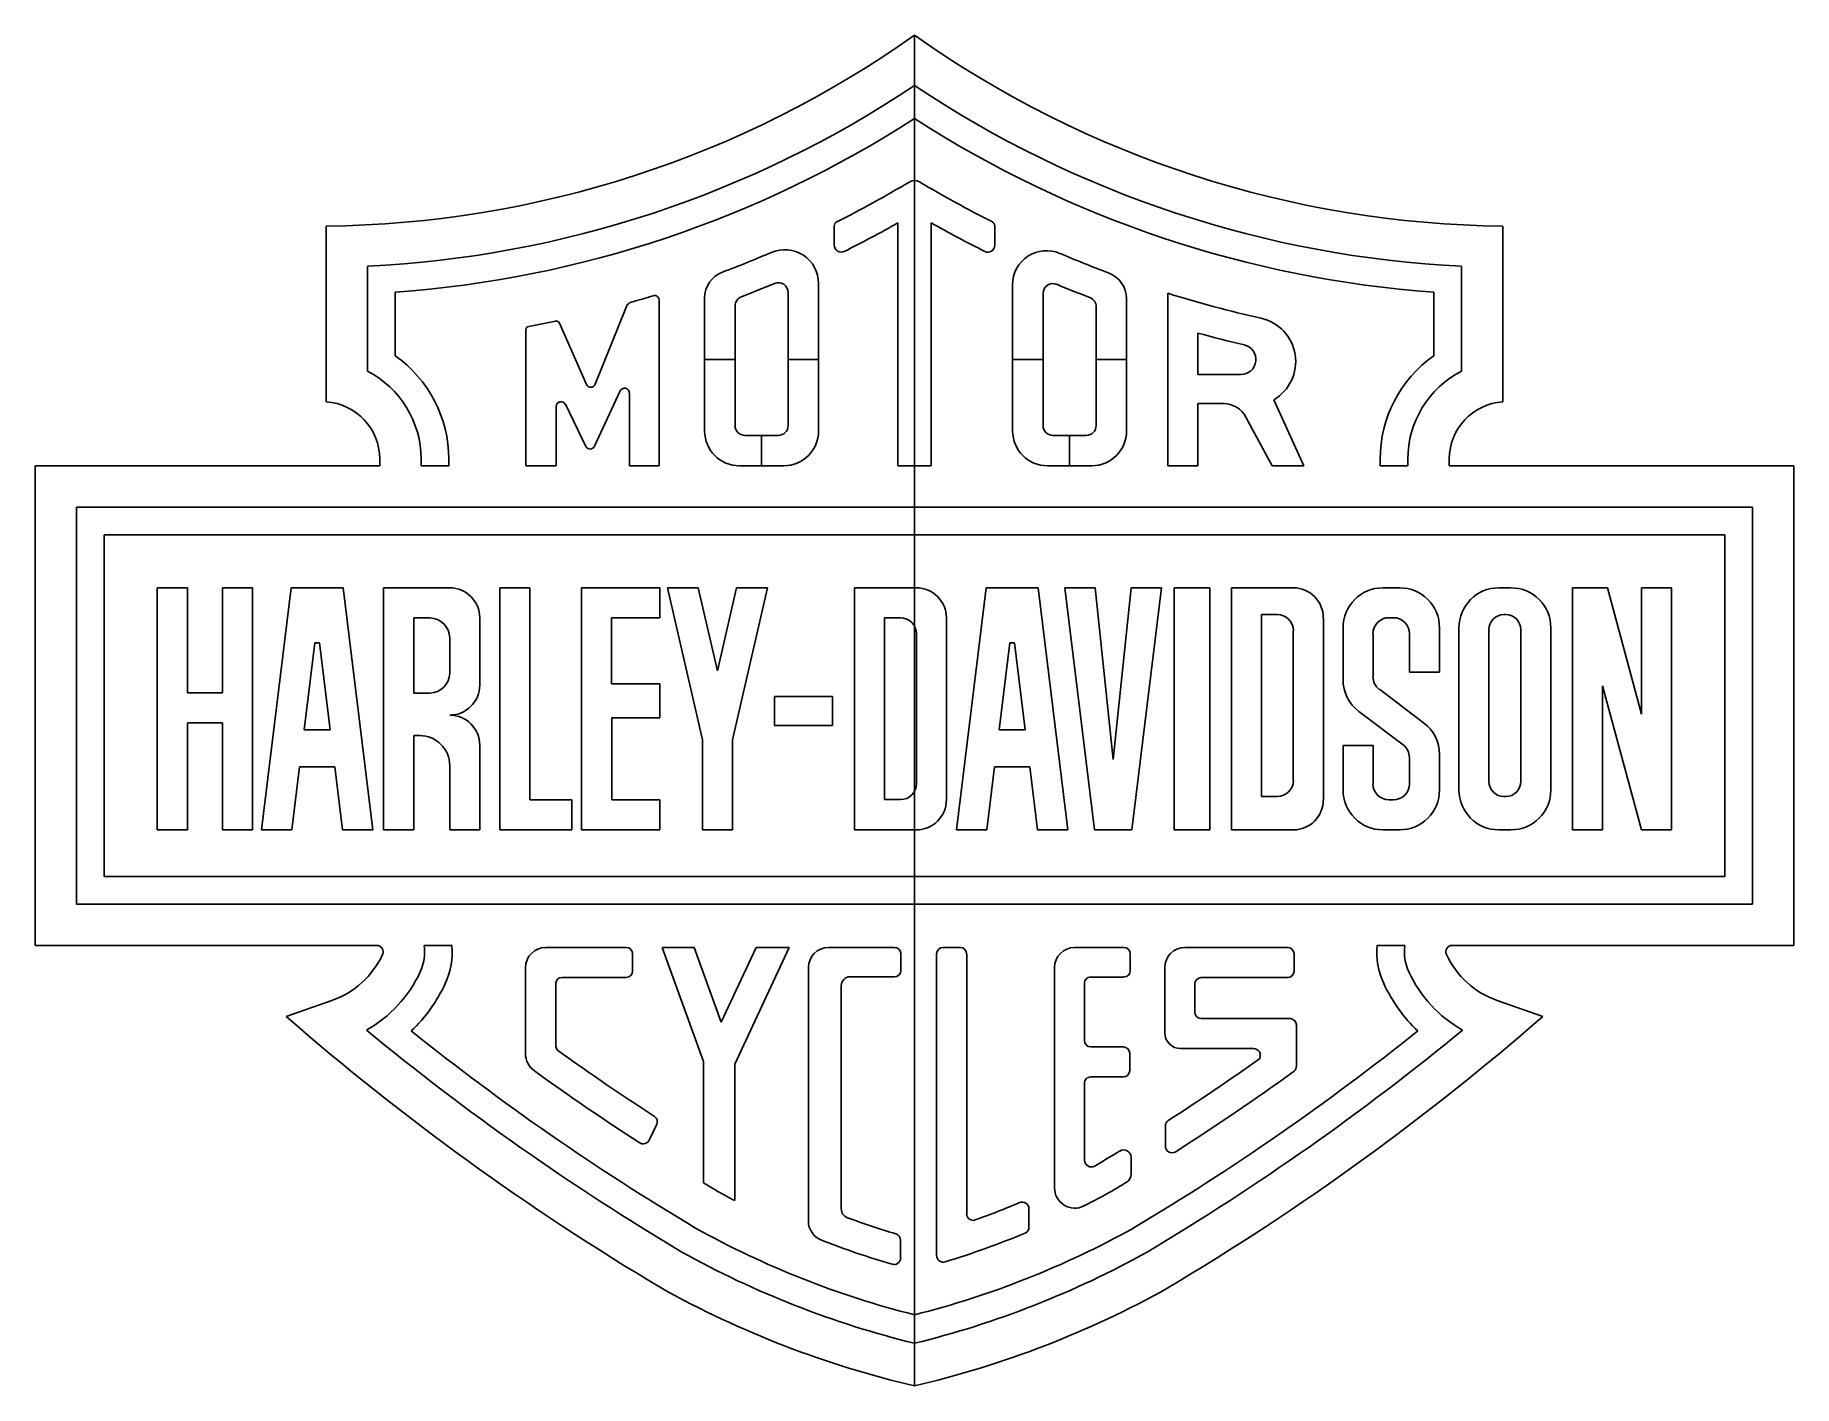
# Model space of a CAD drawing. Extents: x 4.09 to 6.64, y 3.28 to 5.23.
import ezdxf

# ---------------------------------------------------------------- set-up
doc = ezdxf.new("R2010")
doc.units = 0
doc.layers.get('0').update_dxf_attribs({"linetype": 'CONTINUOUS'})

msp = doc.modelspace()

# ---------------------------------------------------------------- linework, layer by layer
at = {"color": 7, "linetype": 'CONTINUOUS'}
for p, q in [((5.3621, 3.2757), (5.3621, 5.2317)), ((5.3621, 5.0078), (5.3621, 4.608)), ((4.51, 4.9552), (4.51, 4.7007)), ((5.2459, 4.9275), (5.2459, 4.9553)), ((5.3381, 4.608), (5.3381, 4.9598)), ((5.3861, 4.9598), (5.3861, 4.608)), ((5.4783, 4.9274), (5.4783, 4.9554)), ((6.2141, 4.9552), (6.2141, 4.7007)), ((4.57, 4.8969), (4.57, 4.7451)), ((6.1541, 4.7451), (6.1541, 4.8969)), ((5.2231, 4.8719), (5.2231, 4.6583)), ((5.5042, 4.8705), (5.5042, 4.6583)), ((4.61, 4.8593), (4.61, 4.7675)), ((4.9451, 4.8389), (4.8997, 4.7261)), ((4.9923, 4.608), (4.9923, 4.8481)), ((5.0582, 4.8511), (5.0582, 4.6583)), ((5.1022, 4.6663), (5.1022, 4.8395)), ((5.1791, 4.859), (5.1791, 4.6663)), ((5.5482, 4.8576), (5.5482, 4.6663)), ((5.6251, 4.6663), (5.6251, 4.8383)), ((5.6691, 4.8499), (5.6691, 4.6583)), ((5.7288, 4.8579), (5.7288, 4.608)), ((6.1141, 4.7675), (6.1141, 4.8593)), ((4.8481, 4.8146), (4.8869, 4.7259)), ((4.7992, 4.608), (4.7992, 4.8047)), ((5.7724, 4.8002), (5.7724, 4.7403)), ((5.1022, 4.762), (5.0582, 4.762)), ((5.1791, 4.762), (5.2231, 4.762)), ((5.5482, 4.762), (5.5042, 4.762)), ((5.6251, 4.762), (5.6691, 4.762)), ((5.8347, 4.7403), (5.7724, 4.7403)), ((4.9359, 4.7164), (4.8986, 4.6363)), ((4.9492, 4.608), (4.9492, 4.7135)), ((4.8433, 4.608), (4.8433, 4.694)), ((4.8565, 4.6971), (4.8861, 4.6362)), ((5.8094, 4.6981), (5.7724, 4.6981)), ((5.7724, 4.608), (5.7724, 4.6981)), ((5.8825, 4.7037), (5.9257, 4.608)), ((5.842, 4.6786), (5.8799, 4.608)), ((5.1165, 4.652), (5.1648, 4.652)), ((5.1407, 4.652), (5.1407, 4.608)), ((5.5625, 4.652), (5.6108, 4.652)), ((5.5866, 4.652), (5.5866, 4.608)), ((4.5878, 4.6178), (4.5878, 4.6079)), ((4.6478, 4.6178), (4.6478, 4.6079)), ((4.6878, 4.6178), (4.6878, 4.6079)), ((6.0363, 4.6079), (6.0363, 4.6178)), ((6.0763, 4.6079), (6.0763, 4.6178)), ((6.1363, 4.6178), (6.1363, 4.6079)), ((4.0888, 4.6079), (4.0888, 3.9134)), ((4.5878, 4.6079), (4.0888, 4.6079)), ((4.6478, 4.6079), (4.6878, 4.6079)), ((4.7992, 4.608), (4.8433, 4.608)), ((4.9492, 4.608), (4.9923, 4.608)), ((5.1085, 4.608), (5.1728, 4.608)), ((5.3381, 4.608), (5.3861, 4.608)), ((5.5545, 4.608), (5.6188, 4.608)), ((5.7288, 4.608), (5.7724, 4.608)), ((5.8799, 4.608), (5.9257, 4.608)), ((6.0363, 4.6079), (6.0763, 4.6079)), ((6.1363, 4.6079), (6.6353, 4.6079)), ((6.6353, 4.6079), (6.6353, 3.9134)), ((4.1488, 4.5479), (4.1488, 3.9734)), ((6.5753, 4.5479), (4.1488, 4.5479)), ((6.5753, 3.9734), (6.5753, 4.5479)), ((4.1888, 4.5079), (4.1888, 4.0134)), ((6.5353, 4.5079), (4.1888, 4.5079)), ((6.5353, 4.0134), (6.5353, 4.5079)), ((4.2657, 4.4313), (4.3092, 4.4313)), ((4.2657, 4.4313), (4.2657, 4.0808)), ((4.3092, 4.4313), (4.3092, 4.2794)), ((4.36, 4.4313), (4.4035, 4.4313)), ((4.36, 4.4313), (4.36, 4.2794)), ((4.4035, 4.4313), (4.4035, 4.0808)), ((4.4595, 4.4313), (4.4164, 4.0808)), ((4.4595, 4.4313), (4.5346, 4.4313)), ((4.5346, 4.4313), (4.5776, 4.0808)), ((4.5934, 4.4313), (4.6891, 4.4313)), ((4.5934, 4.0808), (4.5934, 4.4313)), ((4.7616, 4.4313), (4.8051, 4.4313)), ((4.7616, 4.0808), (4.7616, 4.4313)), ((4.8051, 4.1243), (4.8051, 4.4313)), ((4.88, 4.4313), (4.9932, 4.4313)), ((4.88, 4.4313), (4.88, 4.0808)), ((4.9932, 4.3878), (4.9932, 4.4313)), ((5.0042, 4.4313), (5.0489, 4.4313)), ((5.0549, 4.2114), (5.0042, 4.4313)), ((5.0767, 4.3109), (5.0489, 4.4313)), ((5.0767, 4.3109), (5.1044, 4.4313)), ((5.0984, 4.2114), (5.1491, 4.4313)), ((5.1044, 4.4313), (5.1491, 4.4313)), ((5.2753, 4.4313), (5.3648, 4.4313)), ((5.2753, 4.4313), (5.2753, 4.0808)), ((5.4659, 4.4313), (5.4229, 4.0808)), ((5.4659, 4.4313), (5.541, 4.4313)), ((5.541, 4.4313), (5.5841, 4.0808)), ((5.5796, 4.4313), (5.6235, 4.4313)), ((5.5796, 4.4313), (5.6227, 4.0808)), ((5.6496, 4.1825), (5.6235, 4.4313)), ((5.6496, 4.1825), (5.6758, 4.4313)), ((5.6758, 4.4313), (5.7197, 4.4313)), ((5.6766, 4.0808), (5.7197, 4.4313)), ((5.7382, 4.4313), (5.7897, 4.4313)), ((5.7382, 4.4313), (5.7382, 4.0808)), ((5.7897, 4.4313), (5.7897, 4.0808)), ((5.8209, 4.4313), (5.9105, 4.4313)), ((5.8209, 4.4313), (5.8209, 4.0808)), ((6.0405, 4.4313), (6.0644, 4.4313)), ((6.2082, 4.4313), (6.2256, 4.4313)), ((6.3149, 4.4313), (6.3654, 4.4313)), ((6.3149, 4.4313), (6.3149, 4.0808)), ((6.3654, 4.4313), (6.4147, 4.2482)), ((6.4147, 4.4313), (6.4582, 4.4313)), ((6.4147, 4.4313), (6.4147, 4.2482)), ((6.4582, 4.4313), (6.4582, 4.0808)), ((4.6369, 4.3878), (4.6602, 4.3878)), ((4.6369, 4.3878), (4.6369, 4.279)), ((4.7327, 4.2905), (4.7327, 4.3878)), ((4.9235, 4.3878), (4.9932, 4.3878)), ((4.9235, 4.3878), (4.9235, 4.2924)), ((5.3417, 4.3878), (5.3188, 4.3878)), ((5.3188, 4.3878), (5.3188, 4.1246)), ((5.4084, 4.3878), (5.4084, 4.1243)), ((5.8645, 4.3925), (5.8874, 4.3925)), ((5.8645, 4.3925), (5.8645, 4.1291)), ((5.9541, 4.3878), (5.9541, 4.1243)), ((6.0491, 4.388), (6.0555, 4.388)), ((6.2184, 4.3925), (6.2154, 4.3925)), ((4.6891, 4.3079), (4.6891, 4.3588)), ((5.3648, 4.3646), (5.3648, 4.1475)), ((5.9105, 4.3694), (5.9105, 4.1523)), ((5.9826, 4.2984), (5.9826, 4.3734)), ((6.026, 4.3028), (6.026, 4.3649)), ((6.0786, 4.3649), (6.0786, 4.3094)), ((6.1223, 4.3734), (6.1223, 4.3094)), ((6.1503, 4.3734), (6.1503, 4.1387)), ((6.1939, 4.371), (6.1939, 4.1506)), ((6.2399, 4.371), (6.2399, 4.1506)), ((6.2835, 4.3734), (6.2835, 4.1387)), ((4.4936, 4.3518), (4.4781, 4.2255)), ((4.4936, 4.3518), (4.5005, 4.3518)), ((4.5005, 4.3518), (4.516, 4.2255)), ((5.5, 4.3518), (5.4845, 4.2255)), ((5.5, 4.3518), (5.5069, 4.3518)), ((5.5069, 4.3518), (5.5224, 4.2255)), ((6.0786, 4.3094), (6.1223, 4.3094)), ((4.3092, 4.2794), (4.36, 4.2794)), ((4.6369, 4.279), (4.6602, 4.279)), ((4.9235, 4.2924), (4.9932, 4.2924)), ((4.9932, 4.2429), (4.9932, 4.2924)), ((6.0352, 4.2844), (6.0993, 4.236)), ((6.3585, 4.2895), (6.3585, 4.0808)), ((6.3585, 4.2895), (6.4147, 4.0808)), ((5.1595, 4.2738), (5.1595, 4.232)), ((5.1595, 4.2738), (5.2431, 4.2738)), ((5.2431, 4.2738), (5.2431, 4.232)), ((4.3092, 4.0808), (4.3092, 4.2358)), ((4.3092, 4.2358), (4.36, 4.2358)), ((4.36, 4.0808), (4.36, 4.2358)), ((4.9236, 4.1243), (4.9236, 4.2429)), ((4.9236, 4.2429), (4.9932, 4.2429)), ((5.1595, 4.232), (5.2431, 4.232)), ((6.0056, 4.2522), (6.0694, 4.204)), ((4.4781, 4.2255), (4.516, 4.2255)), ((4.6369, 4.0808), (4.6369, 4.2174)), ((4.6456, 4.2174), (4.6369, 4.2174)), ((4.7327, 4.0808), (4.7327, 4.2035)), ((5.0549, 4.2114), (5.0549, 4.0808)), ((5.0984, 4.2114), (5.0984, 4.0808)), ((5.4845, 4.2255), (5.5224, 4.2255)), ((5.9826, 4.1387), (5.9826, 4.203)), ((5.9826, 4.203), (6.026, 4.203)), ((6.026, 4.1475), (6.026, 4.203)), ((6.0786, 4.1475), (6.0786, 4.1855)), ((6.1223, 4.1387), (6.1223, 4.1898)), ((4.4603, 4.0808), (4.4715, 4.1719)), ((4.4715, 4.1719), (4.5226, 4.1719)), ((4.5226, 4.1719), (4.5337, 4.0808)), ((4.6891, 4.0808), (4.6891, 4.1738)), ((5.4668, 4.0808), (5.4779, 4.1719)), ((5.529, 4.1719), (5.4779, 4.1719)), ((5.529, 4.1719), (5.5402, 4.0808)), ((5.8645, 4.1291), (5.8874, 4.1291)), ((6.2184, 4.1291), (6.2154, 4.1291)), ((4.8051, 4.1243), (4.8661, 4.1243)), ((4.8661, 4.1243), (4.8661, 4.0808)), ((4.9236, 4.1243), (4.9932, 4.1243)), ((4.9932, 4.0808), (4.9932, 4.1243)), ((5.3188, 4.1246), (5.3419, 4.1246)), ((6.0491, 4.1243), (6.0555, 4.1243)), ((4.2657, 4.0808), (4.3092, 4.0808)), ((4.36, 4.0808), (4.4035, 4.0808)), ((4.4164, 4.0808), (4.4603, 4.0808)), ((4.5337, 4.0808), (4.5776, 4.0808)), ((4.5934, 4.0808), (4.6369, 4.0808)), ((4.6891, 4.0808), (4.7327, 4.0808)), ((4.7616, 4.0808), (4.8661, 4.0808)), ((4.88, 4.0808), (4.9932, 4.0808)), ((5.0549, 4.0808), (5.0984, 4.0808)), ((5.2753, 4.0808), (5.3648, 4.0808)), ((5.4229, 4.0808), (5.4668, 4.0808)), ((5.5402, 4.0808), (5.5841, 4.0808)), ((5.6227, 4.0808), (5.6766, 4.0808)), ((5.7382, 4.0808), (5.7897, 4.0808)), ((5.8209, 4.0808), (5.9105, 4.0808)), ((6.0405, 4.0808), (6.0644, 4.0808)), ((6.2082, 4.0808), (6.2256, 4.0808)), ((6.3149, 4.0808), (6.3585, 4.0808)), ((6.4147, 4.0808), (6.4582, 4.0808)), ((4.1888, 4.0134), (6.5353, 4.0134)), ((4.1488, 3.9734), (6.5753, 3.9734)), ((4.0888, 3.9134), (4.5836, 3.9134)), ((4.6924, 3.9134), (4.6521, 3.9134)), ((4.8278, 3.9104), (4.9446, 3.9104)), ((4.9538, 3.8763), (4.9538, 3.9012)), ((4.9966, 3.9104), (5.0429, 3.9104)), ((5.0566, 3.7455), (4.9966, 3.9104)), ((5.0823, 3.8024), (5.0429, 3.9104)), ((5.0823, 3.8024), (5.1326, 3.9104)), ((5.1018, 3.7413), (5.1807, 3.9104)), ((5.1326, 3.9104), (5.1807, 3.9104)), ((5.2374, 3.9104), (5.3331, 3.9104)), ((5.3423, 3.8772), (5.3423, 3.9022)), ((5.3941, 3.4643), (5.3941, 3.9012)), ((5.4034, 3.9104), (5.4283, 3.9104)), ((5.4376, 3.5246), (5.4376, 3.9012)), ((5.5938, 3.9104), (5.6652, 3.9104)), ((5.6744, 3.9012), (5.6744, 3.877)), ((5.7534, 3.9104), (5.9024, 3.9104)), ((5.9117, 3.8762), (5.9117, 3.9012)), ((6.072, 3.9134), (6.0318, 3.9134)), ((6.6353, 3.9134), (6.1405, 3.9134)), ((4.7989, 3.7568), (4.7989, 3.8815)), ((5.2084, 3.5146), (5.2084, 3.8815)), ((5.5648, 3.5624), (5.5648, 3.8815)), ((5.7244, 3.7872), (5.7244, 3.8815)), ((4.8425, 3.769), (4.8425, 3.8578)), ((4.8518, 3.867), (4.9446, 3.867)), ((5.256, 3.8552), (5.256, 3.532)), ((5.2688, 3.868), (5.3331, 3.868)), ((5.608, 3.8585), (5.6081, 3.7758)), ((5.6173, 3.8677), (5.6652, 3.8677)), ((5.768, 3.8168), (5.768, 3.8576)), ((5.7772, 3.8669), (5.9024, 3.8669)), ((4.5183, 3.8337), (4.4522, 3.8105)), ((6.2058, 3.8337), (6.272, 3.8105)), ((5.9058, 3.8075), (5.7772, 3.8075)), ((5.9151, 3.7983), (5.9151, 3.7393)), ((5.0566, 3.7455), (5.0566, 3.5695)), ((5.6173, 3.7666), (5.6645, 3.7666)), ((5.6737, 3.7323), (5.6737, 3.7573)), ((5.8527, 3.764), (5.7476, 3.764)), ((5.1018, 3.7413), (5.1018, 3.5439)), ((5.6174, 3.723), (5.6645, 3.723)), ((5.6081, 3.7138), (5.6082, 3.6026)), ((4.9784, 3.6322), (4.9888, 3.6544)), ((5.7254, 3.6229), (5.7254, 3.6525)), ((5.6757, 3.5821), (5.6757, 3.6065)), ((5.5278, 3.505), (5.5278, 3.532)), ((5.342, 3.4611), (5.3419, 3.4867))]:
    msp.add_line(p, q, dxfattribs=at)
for centre, radius, start, end in [((4.494, 6.4557), 1.5006, 270.6138, 305.3457), ((6.2302, 6.4557), 1.5006, 234.6543, 269.3862), ((4.494, 6.4557), 1.5606, 272.7941, 303.798), ((6.2302, 6.4557), 1.5606, 236.202, 267.2059), ((4.494, 6.4557), 1.6006, 274.1587, 302.8448), ((6.2302, 6.4557), 1.6006, 237.1552, 265.8413), ((4.494, 6.4557), 1.6746, 296.8233, 300.9454), ((5.3621, 5.0078), 0.0136, 59.0546, 120.9454), ((6.2302, 6.4557), 1.6746, 239.0546, 243.1861), ((5.2526, 4.9553), 0.0067, 116.8233, 180), ((4.494, 6.4557), 1.7176, 296.5009, 299.4358), ((6.2302, 6.4557), 1.7176, 240.5642, 243.502), ((5.4719, 4.9554), 0.00639, 0, 63.1861), ((4.494, 6.4557), 1.6746, 290.6358, 293.24), ((5.1741, 4.8719), 0.0491, 0, 113.24), ((5.2559, 4.9275), 0.00999, 180, 296.5009), ((5.4683, 4.9274), 0.00998, 243.502, 0), ((5.5532, 4.8705), 0.0491, 66.8746, 180), ((6.2302, 6.4557), 1.6746, 246.8746, 249.4774), ((5.0982, 4.8511), 0.04, 110.6358, 180), ((4.494, 6.4557), 1.7176, 291.0683, 292.7899), ((5.1648, 4.859), 0.0143, 0, 112.7899), ((5.5625, 4.8576), 0.0143, 67.3239, 180), ((6.2302, 6.4557), 1.7176, 247.3239, 249.0441), ((5.6291, 4.8499), 0.04, 0, 69.4774), ((4.9545, 4.8352), 0.0101, 105.8646, 158.0895), ((4.494, 6.4557), 1.6746, 285.8646, 287.009), ((4.9857, 4.8481), 0.00655, 0, 107.009), ((5.1165, 4.8395), 0.0143, 111.0683, 180), ((5.6108, 4.8383), 0.0143, 0, 69.0441), ((6.2302, 6.4557), 1.6746, 252.5793, 257.3651), ((4.494, 6.4557), 1.6746, 280.6548, 282.0005), ((4.8432, 4.8125), 0.00531, 23.6362, 102.0005), ((5.8498, 4.759), 0.0642, 300.6106, 77.3651), ((4.8046, 4.8047), 0.00535, 100.6548, 180), ((6.2302, 6.4557), 1.7176, 254.5413, 256.858), ((4.5047, 4.6178), 0.183, 0, 54.8871), ((5.8347, 4.762), 0.0217, 270, 76.858), ((6.2194, 4.6178), 0.183, 125.1129, 180), ((4.5047, 4.6178), 0.143, 0, 62.8452), ((6.2194, 4.6178), 0.143, 117.1548, 180), ((4.8933, 4.7287), 0.00694, 203.6362, 338.0895), ((4.9422, 4.7135), 0.00695, 0, 155.0279), ((4.5047, 4.6178), 0.083, 0, 86.3519), ((4.8502, 4.694), 0.00695, 25.9478, 180), ((5.8094, 4.6611), 0.037, 28.2168, 90), ((6.2194, 4.6178), 0.083, 93.6481, 180), ((5.1165, 4.6663), 0.0143, 180, 270), ((5.1648, 4.6663), 0.0143, 270, 0), ((5.5625, 4.6663), 0.0143, 180, 270), ((5.6108, 4.6663), 0.0143, 270, 0), ((4.8923, 4.6393), 0.00695, 205.9478, 335.0279), ((5.1085, 4.6583), 0.0503, 180, 270), ((5.1728, 4.6583), 0.0503, 270, 0), ((5.5545, 4.6583), 0.0503, 180, 270), ((5.6188, 4.6583), 0.0503, 270, 0), ((4.6891, 4.3878), 0.0435, 0, 90), ((5.3648, 4.3878), 0.0435, 0, 90), ((5.9105, 4.3878), 0.0435, 0, 90), ((6.0405, 4.3734), 0.0579, 90, 180), ((6.0644, 4.3734), 0.0579, 0, 90), ((6.2082, 4.3734), 0.0579, 90, 180), ((6.2256, 4.3734), 0.0579, 0, 90), ((4.6602, 4.3588), 0.0289, 0, 90), ((5.3417, 4.3646), 0.0232, 0, 90), ((5.8874, 4.3694), 0.0232, 0, 90), ((6.0491, 4.3649), 0.0232, 90, 180), ((6.0555, 4.3649), 0.0232, 0, 90), ((6.2154, 4.371), 0.0215, 90, 180), ((6.2184, 4.371), 0.0215, 360, 90), ((4.6602, 4.3079), 0.0289, 270, 0), ((4.6891, 4.2905), 0.0435, 270, 0), ((6.0405, 4.2984), 0.0579, 180, 232.9396), ((6.0491, 4.3028), 0.0232, 180, 232.9396), ((4.6891, 4.2035), 0.0435, 0, 90), ((6.0644, 4.1898), 0.0579, 0, 52.9396), ((4.6456, 4.1738), 0.0435, 0, 90), ((6.0555, 4.1855), 0.0232, 0, 52.9396), ((5.8874, 4.1523), 0.0232, 270, 0), ((5.3419, 4.1475), 0.0229, 270, 0), ((6.0405, 4.1387), 0.0579, 180, 270), ((6.0491, 4.1475), 0.0232, 180, 270), ((6.0555, 4.1475), 0.0232, 270, 0), ((6.0644, 4.1387), 0.0579, 270, 0), ((6.2082, 4.1387), 0.0579, 180, 270), ((6.2154, 4.1506), 0.0215, 180, 270), ((6.2184, 4.1506), 0.0215, 270, 0), ((6.2256, 4.1387), 0.0579, 270, 0), ((5.3648, 4.1243), 0.0435, 270, 0), ((5.9105, 4.1243), 0.0435, 270, 0), ((4.4762, 3.9541), 0.1276, 289.2948, 335.1454), ((4.5836, 3.9043), 0.00912, 335.1454, 90), ((4.5836, 3.9043), 0.0691, 335.1454, 7.5785), ((4.5836, 3.9043), 0.1091, 335.1454, 4.7919), ((4.8278, 3.8815), 0.0289, 90, 180), ((4.9446, 3.9012), 0.00926, 0, 90), ((5.2374, 3.8815), 0.0289, 90, 180), ((5.3331, 3.9012), 0.00926, 6.638, 90), ((5.4034, 3.9012), 0.00926, 90, 180), ((5.4283, 3.9012), 0.00926, 0, 90), ((5.5938, 3.8815), 0.0289, 90, 180), ((5.6652, 3.9012), 0.00926, 0, 90), ((5.7534, 3.8815), 0.0289, 90, 180), ((5.9024, 3.9012), 0.00926, 0, 90), ((6.1405, 3.9043), 0.1091, 175.2081, 204.8546), ((6.1405, 3.9043), 0.0691, 172.4215, 204.8546), ((6.1405, 3.9043), 0.00912, 90, 204.8546), ((6.248, 3.9541), 0.1276, 204.8546, 250.7052), ((4.4762, 3.9541), 0.1876, 299.452, 335.1454), ((4.9446, 3.8763), 0.00926, 270, 0), ((5.3331, 3.8772), 0.00926, 270, 0), ((5.6652, 3.877), 0.00926, 270, 0), ((5.9024, 3.8762), 0.00926, 270, 0), ((6.248, 3.9541), 0.1876, 204.8546, 240.548), ((4.4762, 3.9541), 0.2276, 313.6919, 335.1454), ((4.8518, 3.8578), 0.00926, 90, 180), ((5.2688, 3.8552), 0.0128, 90, 180), ((5.6173, 3.8585), 0.00926, 90, 180.0421), ((5.7772, 3.8576), 0.00926, 90, 180), ((6.248, 3.9541), 0.2276, 204.8546, 226.3081), ((6.917, 6.6435), 3.7551, 228.9746, 239.2179), ((3.8071, 6.6435), 3.7551, 300.7821, 311.0254), ((5.7772, 3.8168), 0.00926, 180, 270), ((5.9058, 3.7983), 0.00926, 0, 90), ((6.917, 6.6435), 3.6951, 230.5355, 239.2046), ((6.917, 6.6435), 3.6551, 231.334, 239.1953), ((4.8533, 3.769), 0.0108, 180, 234.3237), ((5.6173, 3.7758), 0.00926, 180.0421, 270), ((3.8071, 6.6435), 3.6551, 300.8047, 308.666), ((3.8071, 6.6435), 3.6951, 300.7954, 309.4645), ((5.7476, 3.7872), 0.0232, 180, 270), ((4.8298, 3.7568), 0.031, 180, 234.132), ((6.917, 6.6435), 3.5493, 234.3237, 237.0334), ((5.6645, 3.7573), 0.00926, 0, 90), ((3.8071, 6.6435), 3.5493, 302.7909, 305.3658), ((5.8527, 3.754), 0.0101, 331.1133, 90), ((6.917, 6.6435), 3.5931, 234.132, 237.0623), ((5.6174, 3.7138), 0.00926, 90, 180.0421), ((5.6645, 3.7323), 0.00926, 270, 0), ((3.8071, 6.6435), 3.5931, 302.5334, 305.853), ((5.9038, 3.7393), 0.0113, 314.1984, 360), ((4.9808, 3.6582), 0.00886, 334.7993, 57.0334), ((5.734, 3.6525), 0.0086, 122.7909, 180), ((4.969, 3.6366), 0.0104, 237.0623, 334.7993), ((5.6649, 3.6065), 0.0108, 0, 121.4552), ((5.7351, 3.6229), 0.0097, 180, 296.7362), ((5.6181, 3.6026), 0.00993, 180.0421, 298.8332), ((5.0427, 4.6479), 1.2031, 298.8332, 299.0101), ((3.8071, 6.6435), 3.5493, 300.8307, 301.4552), ((6.917, 6.6435), 3.5931, 238.8183, 239.1804), ((3.8071, 6.6435), 3.5931, 300.8196, 301.2131), ((5.6622, 3.5821), 0.0135, 301.2131, 0), ((5.6814, 4.6479), 1.2469, 240.9577, 242.2993), ((5.0427, 4.6479), 1.2031, 289.7926, 293.0704), ((5.518, 3.532), 0.0098, 359.9531, 113.0704), ((5.5942, 3.5624), 0.0294, 180, 296.9332), ((5.0427, 4.6479), 1.2469, 296.9332, 299.0423), ((5.2386, 3.5146), 0.0302, 180, 248.6594), ((5.2697, 3.532), 0.0137, 180, 249.7481), ((5.6814, 4.6479), 1.2031, 249.7481, 253.2743), ((5.4469, 3.5246), 0.00934, 180, 289.7926), ((5.6814, 4.6479), 1.3089, 240.9153, 255.8784), ((5.3325, 3.4866), 0.00945, 0.3092, 73.2743), ((5.0427, 4.6479), 1.3089, 284.1216, 299.0847), ((5.0427, 4.6479), 1.2469, 286.9552, 292.6241), ((5.519, 3.505), 0.00879, 292.6241, 359.9531), ((5.6814, 4.6479), 1.3489, 240.8896, 256.3055), ((5.6814, 4.6479), 1.2469, 248.6594, 253.6091), ((5.0427, 4.6479), 1.3489, 283.6945, 299.1104), ((5.4036, 3.4643), 0.00948, 180, 286.9552), ((5.3323, 3.461), 0.00974, 253.6091, 0.3092), ((5.6814, 4.6479), 1.4089, 240.8535, 256.8993), ((5.0427, 4.6479), 1.4089, 283.1007, 299.1465)]:
    msp.add_arc(centre, radius, start, end, dxfattribs=at)

doc.saveas('drawing.dxf')
